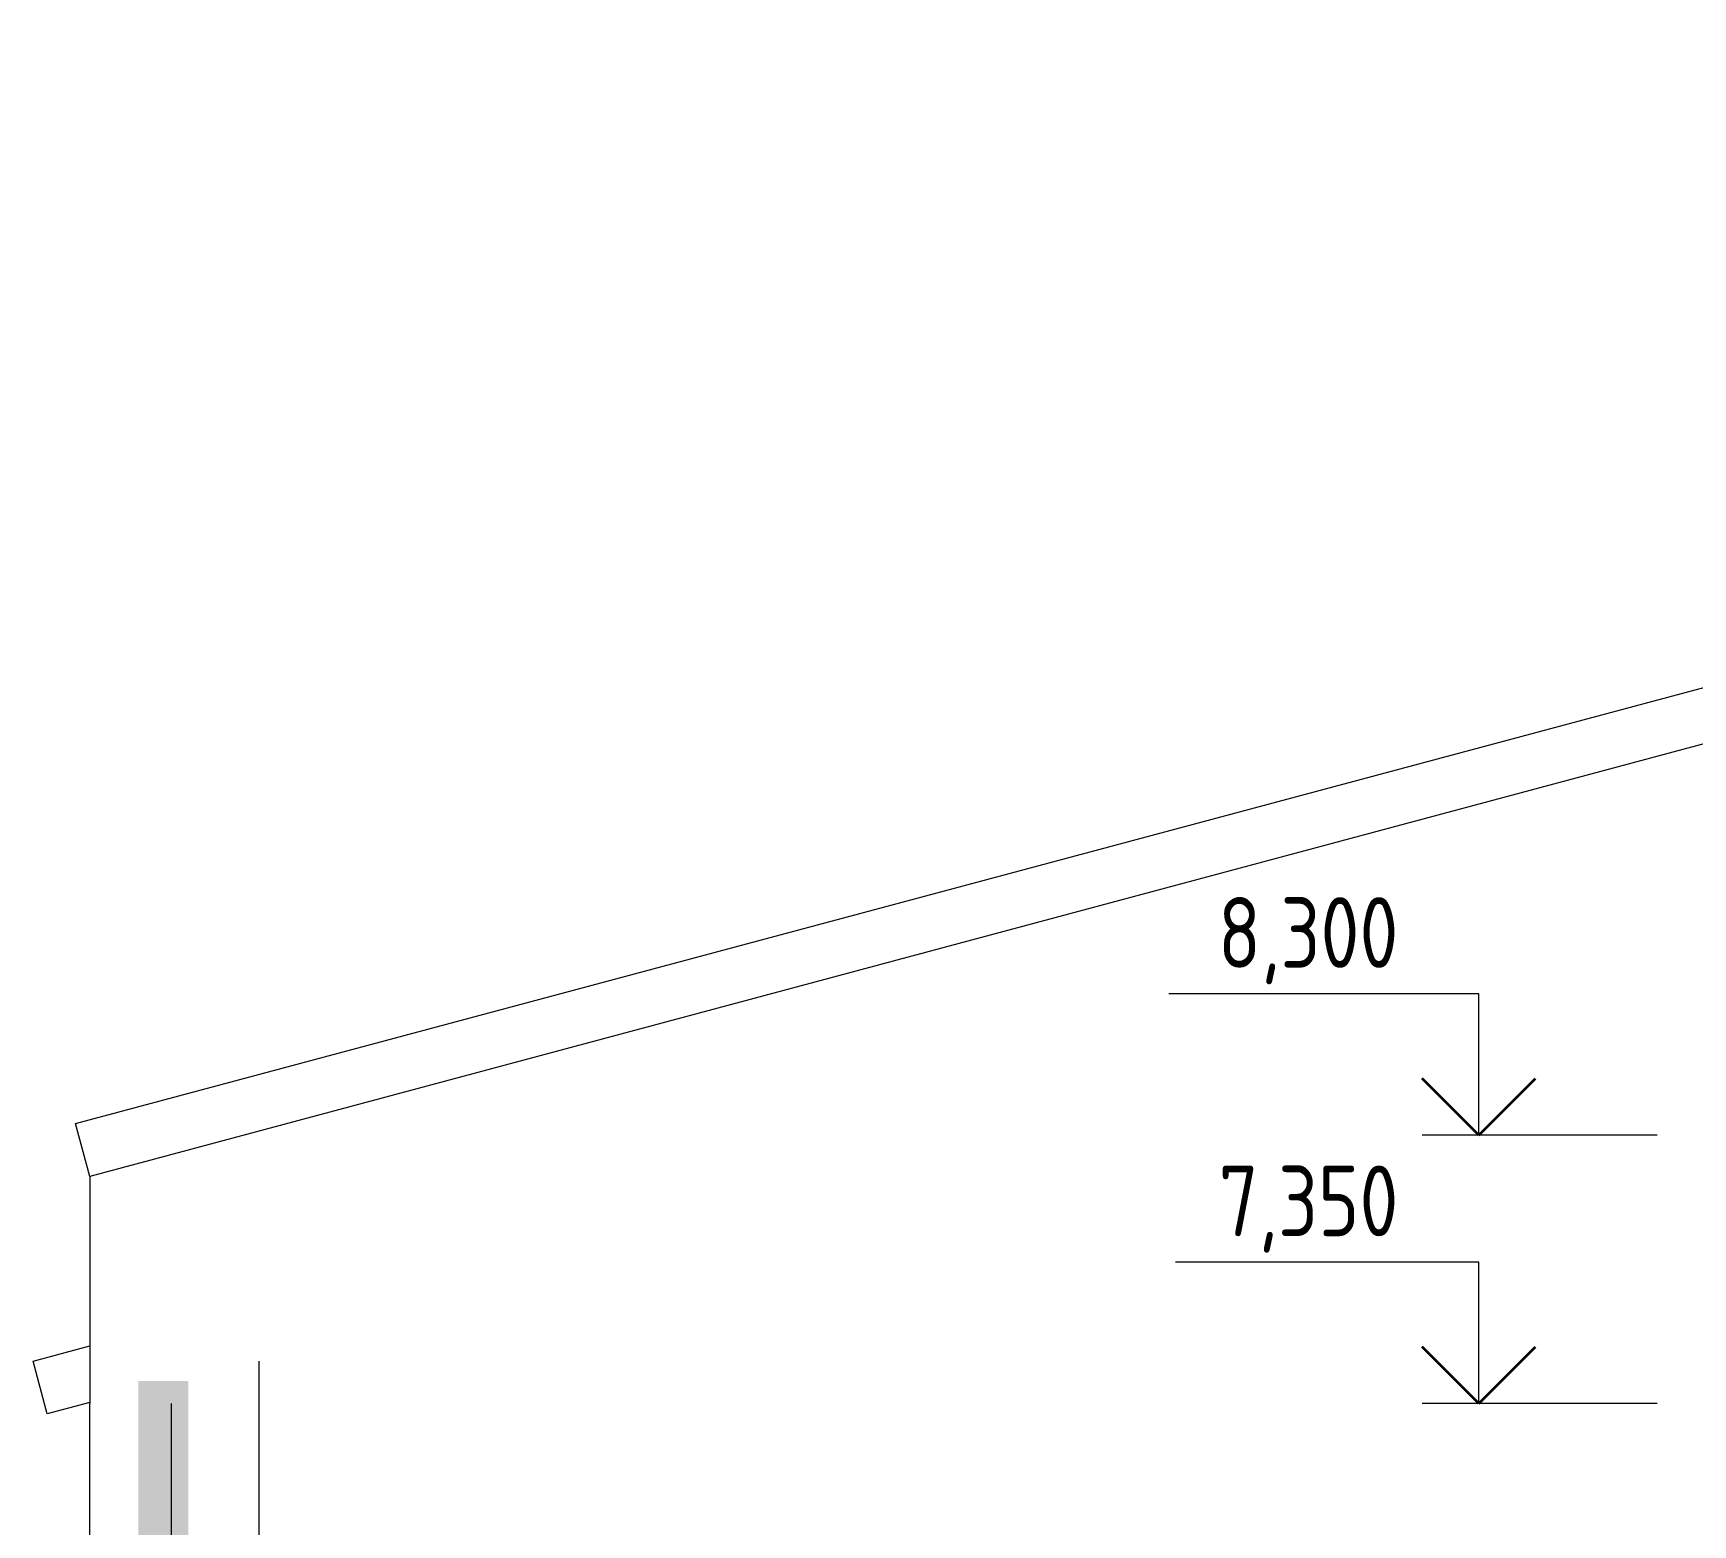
# Model space of a CAD drawing. Header units: millimetres. Extents: x 38742 to 132043, y -3942 to 12834.
# Drawn here: x 107547 to 113421, y 6778 to 12058 of the extents above; entities that cross this region are included whole.
import ezdxf
from ezdxf.enums import TextEntityAlignment as Align

# ---------------------------------------------------------------- set-up
doc = ezdxf.new("R2010")
doc.units = ezdxf.units.MM
doc.header["$MEASUREMENT"] = 0
doc.linetypes.add('Штрихштриховая', pattern=[10936.110735, 5291.666508, -2116.666555, 1411.111116, -2116.666555])
for name, color, linetype in [('крыша', 7, 'Continuous'), ('оси', 7, 'Continuous'), ('отделка', 7, 'Continuous'), ('стены наруж', 7, 'Continuous'), ('чертеж', 7, 'Continuous')]:
    doc.layers.add(name, color=color, linetype=linetype)
for name, color, linetype, lineweight in [('крыша_Ном._пера__96', 7, 'Continuous', 13), ('оси_Ном._пера__96', 7, 'Continuous', 13), ('отделка_Ном._пера__96', 7, 'Continuous', 13), ('подп стены Инжзащита_Ном._пера__91', 255, 'Continuous', 13), ('стены наруж_Ном._пера__96', 7, 'Continuous', 13), ('чертеж_Ном._пера__96', 7, 'Continuous', 13), ('чертеж_Ном._пера__98', 7, 'Continuous', 35)]:
    doc.layers.add(name, color=color, linetype=linetype, lineweight=lineweight)
doc.styles.add('СГЕНЕРИР_СТИЛЬ_1', font='gost_2_304-81_type.ttf')

# ---------------------------------------------------------------- blocks, each defined once
blk = doc.blocks.new('Элемент разреза_77_3', base_point=(50891.7, -142))
at = {"layer": 'крыша_Ном._пера__96', "linetype": 'Continuous'}
for p, q in [((107547.3, 7358), (107747.3, 7411.6)), ((107597.3, 7171.4), (107547.3, 7358)), ((107747.3, 7211.6), (107597.3, 7171.4))]:
    blk.add_line(p, q, dxfattribs=at)
blk = doc.blocks.new('Элемент разреза_78_3', base_point=(50891.7, -142))
at = {"layer": 'отделка_Ном._пера__96', "linetype": 'Continuous'}
for p, q in [((120457.3, 12058), (119890.7, 12058)), ((119890.7, 12058), (119890.7, 11465.4)), ((120457.3, 11558.3), (120457.3, 12058)), ((123257.3, 10028.3), (123257.3, 10608)), ((123257.3, 9534.2), (123257.3, 9828.3)), ((123257.3, 7208), (123257.3, 9228.3)), ((107747.3, 8011.6), (107747.3, 7208)), ((123057.3, 7208), (123257.3, 7208))]:
    blk.add_line(p, q, dxfattribs=at)
blk = doc.blocks.new('Элемент разреза_84_3', base_point=(50891.7, -142))
at = {"layer": 'крыша_Ном._пера__96', "linetype": 'Continuous'}
for p, q in [((107697.3, 8198.2), (119890.7, 11465.4)), ((119890.7, 11265.4), (119890.7, 11465.4)), ((119890.7, 11265.4), (107747.3, 8011.6)), ((107747.3, 8011.6), (107697.3, 8198.2))]:
    blk.add_line(p, q, dxfattribs=at)
blk = doc.blocks.new('Элемент разреза_93_3', base_point=(50891.7, -142))
at = {"layer": 'отделка_Ном._пера__96', "linetype": 'Continuous'}
blk.add_line((107747.3, 3908), (107747.3, 7208), dxfattribs=at)
blk = doc.blocks.new('Элемент разреза_98_3', base_point=(50891.7, -142))
at = {"layer": 'стены наруж_Ном._пера__96', "linetype": 'Continuous'}
for p, q in [((108037.3, 3908), (108037.3, 7208)), ((108457.3, 3908), (108492.3, 3908))]:
    blk.add_line(p, q, dxfattribs=at)
blk = doc.blocks.new('Стандартный маркер сетки[21]_3', base_point=(108347.3, 7358))
at = {"layer": 'оси_Ном._пера__96', "linetype": 'Штрихштриховая'}
blk.add_line((108347.3, 6358), (108347.3, 7358), dxfattribs=at)
at = {"layer": 'оси_Ном._пера__96', "style": 'СГЕНЕРИР_СТИЛЬ_1'}
blk.add_attdef('AC_MarkerText_1', text='', height=350, rotation=360, dxfattribs=at).set_placement((108191.2, -3811.7), align=Align.BOTTOM_LEFT)
blk = doc.blocks.new('Отметка высоты (ГОСТ)[22]_3', base_point=(112664, 7208))
at = {"layer": 'чертеж_Ном._пера__96', "linetype": 'Continuous'}
for p, q in [((112664, 7708), (111590.6, 7708)), ((112664, 7208), (112664, 7708)), ((113295.3, 7208), (112464, 7208))]:
    blk.add_line(p, q, dxfattribs=at)
at = {"layer": 'чертеж_Ном._пера__98', "linetype": 'Continuous'}
for q in [(112464, 7408), (112864, 7408)]:
    blk.add_line((112664, 7208), q, dxfattribs=at)
at = {"layer": 'чертеж_Ном._пера__96', "insert": (112464, 7741.5), "char_height": 250, "attachment_point": 9, "style": 'СГЕНЕРИР_СТИЛЬ_1'}
blk.add_mtext('{7,350\\A1{\\H.66x;\\S^  ;}}', dxfattribs=at)
blk = doc.blocks.new('Отметка высоты (ГОСТ)[23]_3', base_point=(112664, 8158))
at = {"layer": 'чертеж_Ном._пера__96', "linetype": 'Continuous'}
for p, q in [((112664, 8658), (111566.4, 8658)), ((112664, 8158), (112664, 8658)), ((113295.3, 8158), (112464, 8158))]:
    blk.add_line(p, q, dxfattribs=at)
at = {"layer": 'чертеж_Ном._пера__98', "linetype": 'Continuous'}
for q in [(112464, 8358), (112864, 8358)]:
    blk.add_line((112664, 8158), q, dxfattribs=at)
at = {"layer": 'чертеж_Ном._пера__96', "insert": (112464, 8691.5), "char_height": 250, "attachment_point": 9, "style": 'СГЕНЕРИР_СТИЛЬ_1'}
blk.add_mtext('{8,300\\A1{\\H.66x;\\S^  ;}}', dxfattribs=at)

msp = doc.modelspace()

# ---------------------------------------------------------------- hatches: boundary and pattern name
at = {"layer": 'подп стены Инжзащита_Ном._пера__91', "linetype": 'Continuous'}
msp.add_hatch(color=256, dxfattribs=at).paths.add_polyline_path([(108096.3, 7287.1), (107918.9, 7287.1), (107918.9, 3803.8), (108096.3, 3803.8)])

# ---------------------------------------------------------------- block references
at = {"layer": 'крыша'}
for name in ['Элемент разреза_84_3', 'Элемент разреза_77_3']:
    msp.add_blockref(name, (50891.7, -142), dxfattribs=at)
at = {"layer": 'оси', "color": 251, "linetype": 'Continuous', "lineweight": 13}
msp.add_blockref('Стандартный маркер сетки[21]_3', (108347.3, 7358), dxfattribs=at)
at = {"layer": 'отделка'}
for name in ['Элемент разреза_78_3', 'Элемент разреза_93_3']:
    msp.add_blockref(name, (50891.7, -142), dxfattribs=at)
at = {"layer": 'стены наруж'}
msp.add_blockref('Элемент разреза_98_3', (50891.7, -142), dxfattribs=at)
at = {"layer": 'чертеж', "linetype": 'Continuous'}
for name, p in [('Отметка высоты (ГОСТ)[23]_3', (112664, 8158)), ('Отметка высоты (ГОСТ)[22]_3', (112664, 7208))]:
    msp.add_blockref(name, p, dxfattribs=at)

doc.saveas('drawing.dxf')
